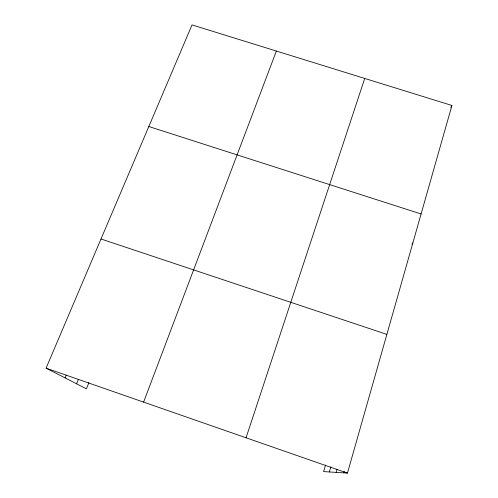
<?xml version="1.0" encoding="UTF-8"?>
<svg xmlns="http://www.w3.org/2000/svg" width="498" height="498" viewBox="0 0 498 498"><rect width="100%" height="100%" fill="white"/><g stroke="black" fill="none" stroke-linecap="round" stroke-linejoin="round"><path stroke-width="0.75" d="M325.53 465.026L323.6 471.594L347.455 473.1L451.923 105.47L192.029 24.9L46.077 368.159L86.403 388.845L88.98 382.483M343.807 472.87L344.23 471.382M336.169 472.39L337.028 469.427M329.365 471.961L330.877 466.775M246.049 437.786L364.723 78.435M143.598 402.116L276.371 51.045M76.611 383.821L78.367 379.538M65.095 377.914L66.271 375.075M450.783 107.381L451.923 105.47M411.914 244.107L412.873 242.887M148.821 126.517L421.09 213.972M101.001 238.99L386.871 334.388M46.077 368.159L347.455 473.1"/></g></svg>
